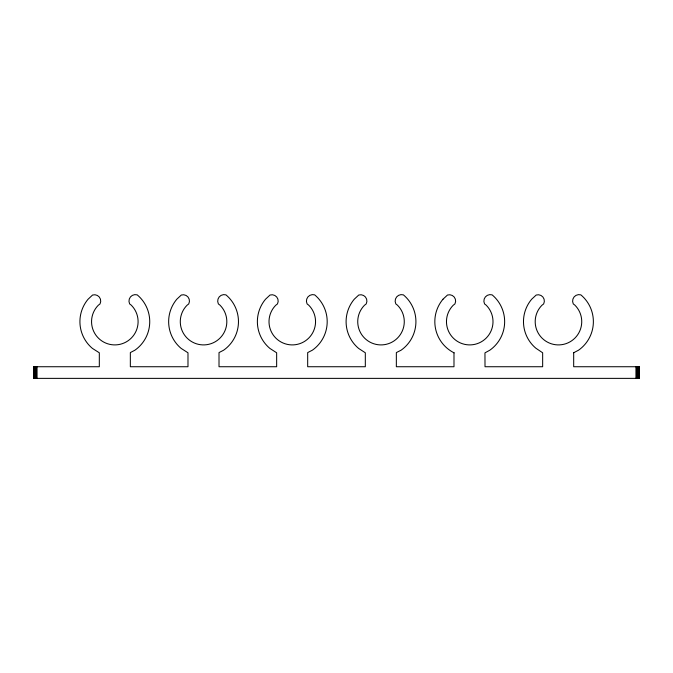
<?xml version="1.0" encoding="UTF-8"?>
<svg xmlns="http://www.w3.org/2000/svg" width="673" height="673" viewBox="0 0 673 673"><rect width="100%" height="100%" fill="white"/><g stroke="black" fill="none" stroke-linecap="round" stroke-linejoin="round"><path stroke-width="1.01" d="M442.96 299.249L447.478 295.026A6.284 6.284 0 0 1 454.923 303.935L453.207 305.264A23.269 23.269 0 0 0 453.366 338.174A23.269 23.269 0 0 0 486.268 338.014A23.269 23.269 0 0 0 486.108 305.105L484.56 303.935A6.436 6.436 0 0 1 492.131 294.867A34.903 34.903 0 0 1 489.809 350.204L484.955 352.871L485.014 366.735L542.657 366.735L542.657 352.787L535.817 348.177A34.744 34.744 0 0 1 531.687 299.207L536.204 295.026A6.284 6.284 0 0 1 543.649 303.935L541.933 305.264A23.269 23.269 0 0 0 542.093 338.174A23.269 23.269 0 0 0 575.003 338.014A23.269 23.269 0 0 0 574.843 305.105L573.287 303.935A6.436 6.436 0 0 1 580.858 294.867A34.903 34.903 0 0 1 578.536 350.204L573.682 352.736M442.977 299.233A34.903 34.903 0 0 0 453.989 352.795L454.174 352.854M639.215 366.735L639.215 378.369M639.056 366.735L639.056 378.369M638.828 366.735L638.828 378.369M638.551 366.735L638.551 378.369M638.214 366.735L638.214 378.369M637.836 366.735L637.836 378.369M637.407 366.735L637.407 378.369M636.952 366.735L636.952 378.369M636.473 366.735L636.473 378.369M635.977 366.735L635.977 378.369M573.682 352.585L573.682 366.735L639.35 366.735L639.316 378.369L33.684 378.369L33.684 366.735L99.318 366.735L99.318 352.787L92.437 348.421A34.903 34.903 0 0 1 88.054 299.249L92.571 295.026A6.284 6.284 0 0 1 100.016 303.935L98.292 305.264A23.269 23.269 0 0 0 98.451 338.174A23.269 23.269 0 0 0 131.361 338.014A23.269 23.269 0 0 0 131.201 305.105L129.653 303.935A6.436 6.436 0 0 1 137.216 294.867A34.903 34.903 0 0 1 134.903 350.204L130.343 352.585L130.343 366.735L187.986 366.735L187.986 352.787L181.163 348.421A34.903 34.903 0 0 1 176.78 299.249L181.298 295.026A6.284 6.284 0 0 1 188.743 303.935L187.018 305.264A23.269 23.269 0 0 0 187.178 338.174A23.269 23.269 0 0 0 220.088 338.014A23.269 23.269 0 0 0 219.928 305.105L218.38 303.935A6.436 6.436 0 0 1 225.951 294.867A34.903 34.903 0 0 1 223.629 350.204L219.011 352.585L219.011 366.735L276.653 366.735L276.653 352.787L269.89 348.421A34.903 34.903 0 0 1 265.507 299.249L270.024 295.026A6.284 6.284 0 0 1 277.469 303.935L275.745 305.264A23.269 23.269 0 0 0 275.905 338.174A23.269 23.269 0 0 0 308.814 338.014A23.269 23.269 0 0 0 308.655 305.105L307.107 303.935A6.436 6.436 0 0 1 314.678 294.867A34.903 34.903 0 0 1 312.356 350.204L307.679 352.585L307.679 366.735L365.321 366.735L365.321 352.787L358.616 348.421A34.903 34.903 0 0 1 354.234 299.249L358.751 295.026A6.284 6.284 0 0 1 366.196 303.935L364.472 305.264A23.269 23.269 0 0 0 364.631 338.174A23.269 23.269 0 0 0 397.541 338.014A23.269 23.269 0 0 0 397.381 305.105L395.833 303.935A6.436 6.436 0 0 1 403.405 294.867A34.903 34.903 0 0 1 401.083 350.204L396.347 352.585L396.347 366.735L453.989 366.735L453.989 352.787M37.023 366.735L37.023 378.369M36.527 366.735L36.527 378.369M36.048 366.735L36.048 378.369M35.593 366.735L35.593 378.369M35.164 366.735L35.164 378.369M34.786 366.735L34.786 378.369M34.449 366.735L34.449 378.369M34.172 366.735L34.172 378.369M33.944 366.735L33.944 378.369M33.785 366.735L33.785 378.369"/></g></svg>
